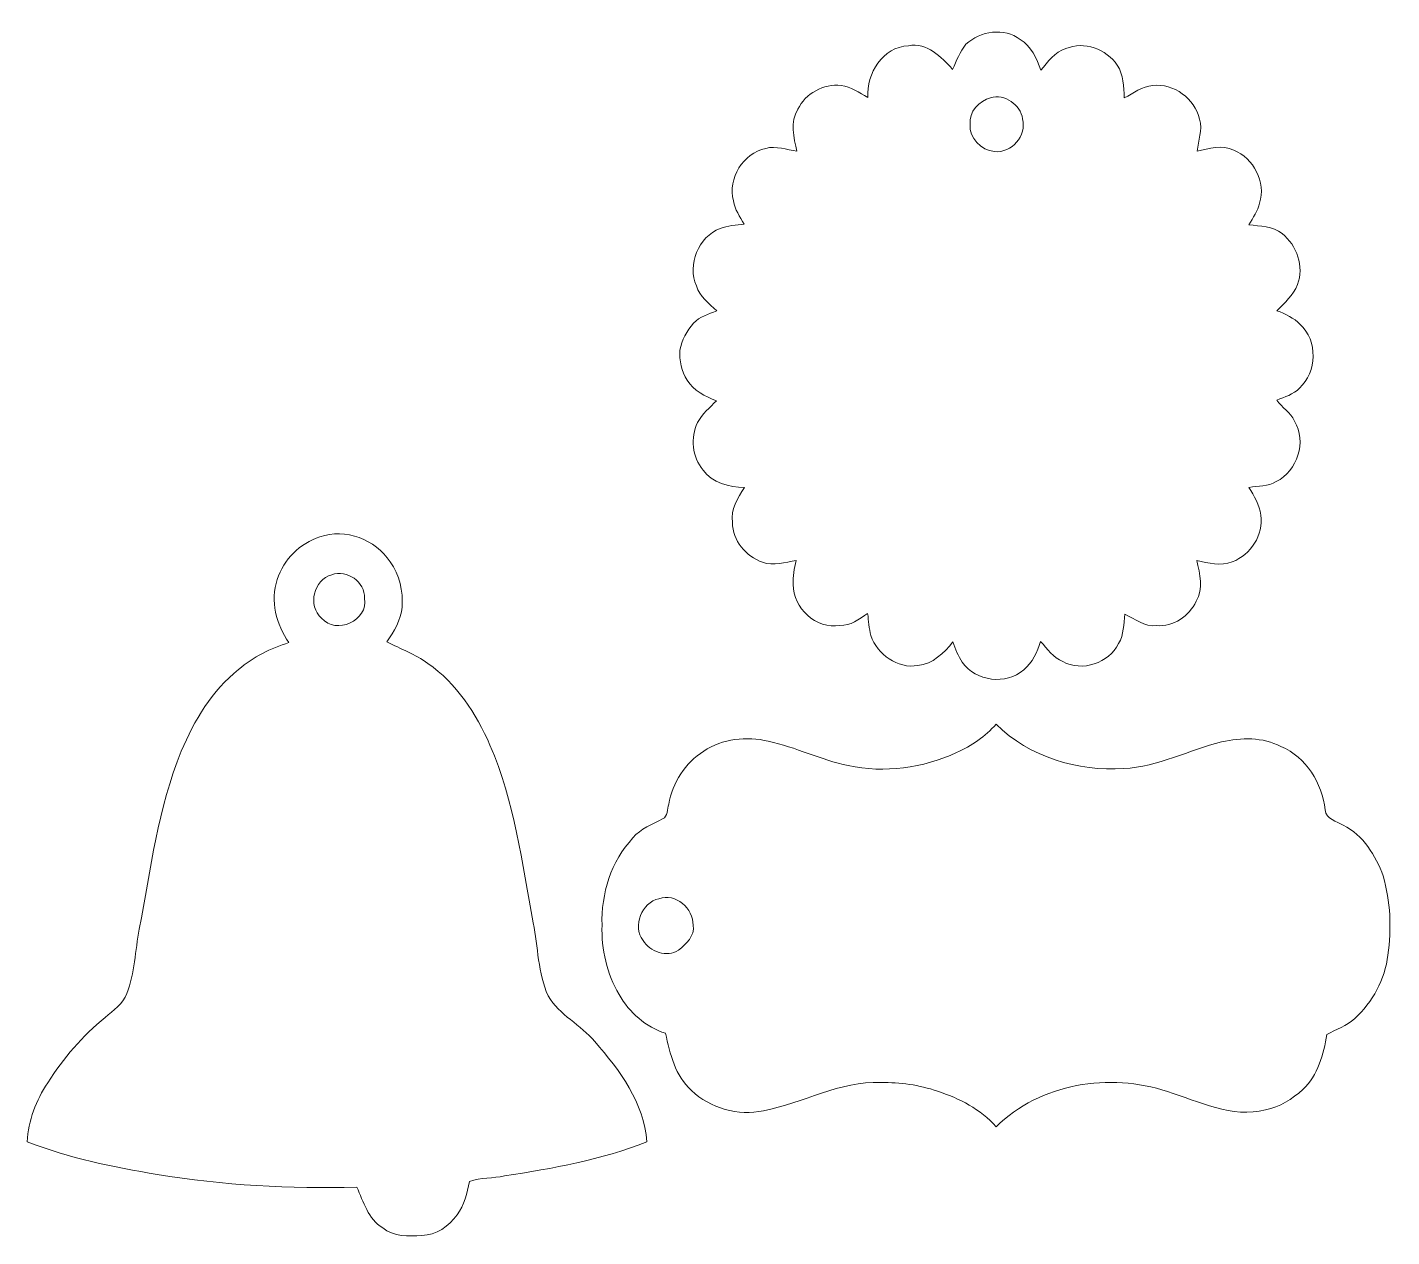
# Model space of a CAD drawing. Header units: centimetres. Extents: x -15.9 to 15.9, y -14 to 14.1.
import ezdxf

# ---------------------------------------------------------------- set-up
doc = ezdxf.new("R2010")
doc.units = ezdxf.units.CM
doc.header["$MEASUREMENT"] = 0
doc.layers.add('Layer 1', color=7, linetype='Continuous')

msp = doc.modelspace()

# ---------------------------------------------------------------- linework, layer by layer
at = {"layer": 'Layer 1', "color": 252, "lineweight": 9}
for points, knots in [([(5.99235, 13.74066), (6.32467, 14.05146), (6.88276, 14.13613), (7.25741, 13.85214), (7.25741, 13.85214), (7.51635, 13.69903), (7.63524, 13.40447), (7.73578, 13.1353), (7.73578, 13.1353), (7.90158, 13.33179), (8.05892, 13.55722), (8.31645, 13.63836), (8.31645, 13.63836), (8.74649, 13.82321), (9.25943, 13.62636), (9.51766, 13.25383), (9.51766, 13.25383), (9.66195, 13.0277), (9.66441, 12.75218), (9.68029, 12.49289), (9.68029, 12.49289), (9.89548, 12.59907), (10.09233, 12.75853), (10.34069, 12.77828), (10.34069, 12.77828), (10.83352, 12.8432), (11.32282, 12.4696), (11.43254, 11.99371), (11.43254, 11.99371), (11.50591, 11.739), (11.40396, 11.497), (11.37503, 11.24935), (11.37503, 11.24935), (11.65161, 11.31108), (11.95782, 11.40421), (12.2277, 11.27333), (12.2277, 11.27333), (12.68843, 11.08001), (12.98829, 10.52968), (12.82918, 10.04143), (12.82918, 10.04143), (12.79179, 9.8527), (12.67643, 9.69677), (12.58224, 9.53414), (12.58224, 9.53414), (12.84153, 9.4971), (13.13963, 9.50486), (13.35482, 9.33094), (13.35482, 9.33094), (13.69737, 9.05754), (13.8787, 8.55941), (13.71042, 8.14067), (13.71042, 8.14067), (13.6187, 7.89161), (13.41021, 7.72157), (13.23558, 7.53248), (13.23558, 7.53248), (13.43138, 7.45593), (13.62752, 7.36526), (13.7771, 7.21286), (13.7771, 7.21286), (14.18738, 6.83363), (14.17045, 6.10126), (13.75875, 5.72731), (13.75875, 5.72731), (13.61553, 5.58162), (13.41585, 5.51988), (13.22923, 5.45144), (13.22923, 5.45144), (13.35518, 5.27752), (13.54956, 5.16181), (13.64163, 4.96108), (13.64163, 4.96108), (13.93267, 4.48448), (13.71148, 3.79727), (13.21865, 3.55103), (13.21865, 3.55103), (13.02886, 3.43391), (12.79496, 3.45366), (12.58365, 3.41627), (12.58365, 3.41627), (12.70007, 3.21201), (12.83095, 3.00916), (12.8634, 2.77033), (12.8634, 2.77033), (12.9195, 2.31172), (12.62845, 1.84112), (12.1956, 1.68166), (12.1956, 1.68166), (11.92396, 1.5723), (11.6375, 1.65238), (11.36551, 1.71023), (11.36551, 1.71023), (11.43783, 1.4012), (11.53625, 1.04983), (11.35069, 0.76232), (11.35069, 0.76232), (11.19335, 0.41095), (10.82153, 0.16824), (10.43276, 0.1947), (10.43276, 0.1947), (10.15054, 0.15625), (9.93076, 0.35204), (9.69158, 0.46246), (9.69158, 0.46246), (9.66089, 0.23139), (9.67288, -0.01626), (9.54765, -0.22264), (9.54765, -0.22264), (9.32116, -0.67631), (8.69533, -0.89009), (8.24731, -0.64279), (8.24731, -0.64279), (8.02894, -0.54507), (7.885, -0.34858), (7.73225, -0.1736), (7.73225, -0.1736), (7.65182, -0.41878), (7.54175, -0.66537), (7.33785, -0.834), (7.33785, -0.834), (6.93003, -1.19701), (6.21707, -1.10458), (5.90698, -0.65796), (5.90698, -0.65796), (5.80891, -0.51191), (5.74258, -0.34928), (5.68543, -0.18383), (5.68543, -0.18383), (5.48082, -0.44065), (5.218, -0.70277), (4.87228, -0.73346), (4.87228, -0.73346), (4.39638, -0.81812), (3.92895, -0.47734), (3.77761, -0.03637), (3.77761, -0.03637), (3.73246, 0.1312), (3.72787, 0.30653), (3.70318, 0.47692), (3.70318, 0.47692), (3.50315, 0.35416), (3.30983, 0.18306), (3.0583, 0.19999), (3.0583, 0.19999), (2.50761, 0.10792), (1.95869, 0.60286), (1.97068, 1.15214), (1.97068, 1.15214), (1.95022, 1.3437), (1.99785, 1.52961), (2.04018, 1.71376), (2.04018, 1.71376), (1.78265, 1.66543), (1.51066, 1.58147), (1.25419, 1.67072), (1.25419, 1.67072), (0.87002, 1.80795), (0.54934, 2.17696), (0.55569, 2.59853), (0.55569, 2.59853), (0.49537, 2.90474), (0.68551, 3.16403), (0.83192, 3.41203), (0.83192, 3.41203), (0.48196, 3.42332), (0.08332, 3.51646), (-0.12834, 3.82055), (-0.12834, 3.82055), (-0.38023, 4.12182), (-0.43455, 4.5755), (-0.2564, 4.92651), (-0.2564, 4.92651), (-0.15762, 5.13288), (0.02935, 5.27188), (0.1821, 5.43557), (0.1821, 5.43557), (-0.08037, 5.53364), (-0.34989, 5.66946), (-0.50017, 5.9164), (-0.50017, 5.9164), (-0.63775, 6.11925), (-0.68326, 6.3729), (-0.67092, 6.61385), (-0.67092, 6.61385), (-0.62929, 6.84809), (-0.50123, 7.06152), (-0.34989, 7.24108), (-0.34989, 7.24108), (-0.20772, 7.39384), (-0.00099, 7.45205), (0.18704, 7.52683), (0.18704, 7.52683), (0.01241, 7.70499), (-0.20948, 7.85703), (-0.2818, 8.10998), (-0.2818, 8.10998), (-0.50476, 8.60245), (-0.2377, 9.25403), (0.26677, 9.44912), (0.26677, 9.44912), (0.44563, 9.51438), (0.6386, 9.52779), (0.82663, 9.54613), (0.82663, 9.54613), (0.7342, 9.72323), (0.60579, 9.89009), (0.5751, 10.09259), (0.5751, 10.09259), (0.44527, 10.61399), (0.80017, 11.20384), (1.32933, 11.31355), (1.32933, 11.31355), (1.57169, 11.38093), (1.81511, 11.28004), (2.05641, 11.24793), (2.05641, 11.24793), (1.9795, 11.56579), (1.89343, 11.9295), (2.07616, 12.22548), (2.07616, 12.22548), (2.25432, 12.5966), (2.67695, 12.82415), (3.0837, 12.78322), (3.0837, 12.78322), (3.31653, 12.75253), (3.50668, 12.61248), (3.706, 12.50065), (3.706, 12.50065), (3.67425, 13.0591), (4.05313, 13.6761), (4.6518, 13.70574), (4.6518, 13.70574), (5.09594, 13.7837), (5.41027, 13.44645), (5.6805, 13.15576), (5.6805, 13.15576), (5.77045, 13.3579), (5.85441, 13.56533), (5.99235, 13.74066), (5.99235, 13.74066), (5.99235, 13.74066), (5.99235, 13.74066), (5.99235, 13.74066)], [0, 0, 0, 0, 0.01612903, 0.01612903, 0.01612903, 0.01612903, 0.03225806, 0.03225806, 0.03225806, 0.03225806, 0.0483871, 0.0483871, 0.0483871, 0.0483871, 0.06451613, 0.06451613, 0.06451613, 0.06451613, 0.08064516, 0.08064516, 0.08064516, 0.08064516, 0.09677419, 0.09677419, 0.09677419, 0.09677419, 0.11290323, 0.11290323, 0.11290323, 0.11290323, 0.12903226, 0.12903226, 0.12903226, 0.12903226, 0.14516129, 0.14516129, 0.14516129, 0.14516129, 0.16129032, 0.16129032, 0.16129032, 0.16129032, 0.17741935, 0.17741935, 0.17741935, 0.17741935, 0.19354839, 0.19354839, 0.19354839, 0.19354839, 0.20967742, 0.20967742, 0.20967742, 0.20967742, 0.22580645, 0.22580645, 0.22580645, 0.22580645, 0.24193548, 0.24193548, 0.24193548, 0.24193548, 0.25806452, 0.25806452, 0.25806452, 0.25806452, 0.27419355, 0.27419355, 0.27419355, 0.27419355, 0.29032258, 0.29032258, 0.29032258, 0.29032258, 0.30645161, 0.30645161, 0.30645161, 0.30645161, 0.32258065, 0.32258065, 0.32258065, 0.32258065, 0.33870968, 0.33870968, 0.33870968, 0.33870968, 0.35483871, 0.35483871, 0.35483871, 0.35483871, 0.37096774, 0.37096774, 0.37096774, 0.37096774, 0.38709677, 0.38709677, 0.38709677, 0.38709677, 0.40322581, 0.40322581, 0.40322581, 0.40322581, 0.41935484, 0.41935484, 0.41935484, 0.41935484, 0.43548387, 0.43548387, 0.43548387, 0.43548387, 0.4516129, 0.4516129, 0.4516129, 0.4516129, 0.46774194, 0.46774194, 0.46774194, 0.46774194, 0.48387097, 0.48387097, 0.48387097, 0.48387097, 0.5, 0.5, 0.5, 0.5, 0.51612903, 0.51612903, 0.51612903, 0.51612903, 0.53225806, 0.53225806, 0.53225806, 0.53225806, 0.5483871, 0.5483871, 0.5483871, 0.5483871, 0.56451613, 0.56451613, 0.56451613, 0.56451613, 0.58064516, 0.58064516, 0.58064516, 0.58064516, 0.59677419, 0.59677419, 0.59677419, 0.59677419, 0.61290323, 0.61290323, 0.61290323, 0.61290323, 0.62903226, 0.62903226, 0.62903226, 0.62903226, 0.64516129, 0.64516129, 0.64516129, 0.64516129, 0.66129032, 0.66129032, 0.66129032, 0.66129032, 0.67741935, 0.67741935, 0.67741935, 0.67741935, 0.69354839, 0.69354839, 0.69354839, 0.69354839, 0.70967742, 0.70967742, 0.70967742, 0.70967742, 0.72580645, 0.72580645, 0.72580645, 0.72580645, 0.74193548, 0.74193548, 0.74193548, 0.74193548, 0.75806452, 0.75806452, 0.75806452, 0.75806452, 0.77419355, 0.77419355, 0.77419355, 0.77419355, 0.79032258, 0.79032258, 0.79032258, 0.79032258, 0.80645161, 0.80645161, 0.80645161, 0.80645161, 0.82258065, 0.82258065, 0.82258065, 0.82258065, 0.83870968, 0.83870968, 0.83870968, 0.83870968, 0.85483871, 0.85483871, 0.85483871, 0.85483871, 0.87096774, 0.87096774, 0.87096774, 0.87096774, 0.88709677, 0.88709677, 0.88709677, 0.88709677, 0.90322581, 0.90322581, 0.90322581, 0.90322581, 0.91935484, 0.91935484, 0.91935484, 0.91935484, 0.93548387, 0.93548387, 0.93548387, 0.93548387, 0.9516129, 0.9516129, 0.9516129, 0.9516129, 0.96774194, 0.96774194, 0.96774194, 0.96774194, 1, 1, 1, 1]), ([(6.56703, 12.49465), (6.30668, 12.41739), (6.05162, 12.16692), (6.08866, 11.87553), (6.08866, 11.87553), (6.05691, 11.55626), (6.35183, 11.27086), (6.65769, 11.24017), (6.65769, 11.24017), (7.05774, 11.19819), (7.41299, 11.61412), (7.31033, 12.00147), (7.31033, 12.00147), (7.26306, 12.33308), (6.89476, 12.59096), (6.56703, 12.49465)], [0, 0, 0, 0, 0.2, 0.2, 0.2, 0.2, 0.4, 0.4, 0.4, 0.4, 0.6, 0.6, 0.6, 0.6, 1, 1, 1, 1]), ([(-9.05397, 2.26163), (-8.45884, 2.47153), (-7.75399, 2.20589), (-7.41814, 1.6806), (-7.41814, 1.6806), (-7.18813, 1.38286), (-7.11722, 0.99163), (-7.13769, 0.62333), (-7.13769, 0.62333), (-7.17332, 0.32523), (-7.32289, 0.05818), (-7.49117, -0.18454), (-7.49117, -0.18454), (-7.17437, -0.35246), (-6.82795, -0.4657), (-6.54079, -0.68689), (-6.54079, -0.68689), (-5.87086, -1.14797), (-5.4119, -1.85247), (-5.09228, -2.58907), (-5.09228, -2.58907), (-4.52748, -3.90352), (-4.34227, -5.33368), (-4.08404, -6.72962), (-4.08404, -6.72962), (-3.97186, -7.29759), (-3.9775, -7.89661), (-3.73867, -8.43354), (-3.73867, -8.43354), (-3.47127, -8.87733), (-2.97844, -9.10628), (-2.65, -9.49752), (-2.65, -9.49752), (-2.07039, -10.15968), (-1.49994, -10.92097), (-1.44103, -11.83361), (-1.44103, -11.83361), (-2.50077, -12.24953), (-3.63072, -12.45344), (-4.75185, -12.6263), (-4.75185, -12.6263), (-5.02031, -12.6831), (-5.30889, -12.66123), (-5.56818, -12.75683), (-5.56818, -12.75683), (-5.63062, -13.02529), (-5.68742, -13.30681), (-5.8571, -13.53294), (-5.8571, -13.53294), (-6.04478, -13.79752), (-6.34323, -14.00919), (-6.67802, -14.01378), (-6.67802, -14.01378), (-6.98917, -14.03812), (-7.33489, -14.04306), (-7.5903, -13.83457), (-7.5903, -13.83457), (-7.9339, -13.63137), (-8.03833, -13.22743), (-8.1939, -12.88912), (-8.1939, -12.88912), (-9.74754, -12.92863), (-11.30505, -12.84361), (-12.83963, -12.59455), (-12.83963, -12.59455), (-13.86586, -12.41957), (-14.89562, -12.2132), (-15.86752, -11.83114), (-15.86752, -11.83114), (-15.8453, -11.33866), (-15.66044, -10.86347), (-15.39022, -10.45531), (-15.39022, -10.45531), (-15.02615, -9.88487), (-14.58235, -9.35923), (-14.05248, -8.93589), (-14.05248, -8.93589), (-13.86339, -8.77503), (-13.64397, -8.6191), (-13.55013, -8.37886), (-13.55013, -8.37886), (-13.36351, -7.89837), (-13.35469, -7.37732), (-13.25909, -6.87673), (-13.25909, -6.87673), (-12.99732, -5.48326), (-12.81459, -4.05662), (-12.2826, -2.733), (-12.2826, -2.733), (-11.97921, -2.01298), (-11.56469, -1.31589), (-10.94627, -0.82412), (-10.94627, -0.82412), (-10.60937, -0.53061), (-10.19803, -0.33411), (-9.77435, -0.20076), (-9.77435, -0.20076), (-10.06892, 0.21904), (-10.22061, 0.7729), (-10.04493, 1.26961), (-10.04493, 1.26961), (-9.89782, 1.73493), (-9.51894, 2.11381), (-9.05397, 2.26163), (-9.05397, 2.26163), (-9.05397, 2.26163), (-9.05397, 2.26163), (-9.05397, 2.26163)], [0, 0, 0, 0, 0.03571429, 0.03571429, 0.03571429, 0.03571429, 0.07142857, 0.07142857, 0.07142857, 0.07142857, 0.10714286, 0.10714286, 0.10714286, 0.10714286, 0.14285714, 0.14285714, 0.14285714, 0.14285714, 0.17857143, 0.17857143, 0.17857143, 0.17857143, 0.21428571, 0.21428571, 0.21428571, 0.21428571, 0.25, 0.25, 0.25, 0.25, 0.28571429, 0.28571429, 0.28571429, 0.28571429, 0.32142857, 0.32142857, 0.32142857, 0.32142857, 0.35714286, 0.35714286, 0.35714286, 0.35714286, 0.39285714, 0.39285714, 0.39285714, 0.39285714, 0.42857143, 0.42857143, 0.42857143, 0.42857143, 0.46428571, 0.46428571, 0.46428571, 0.46428571, 0.5, 0.5, 0.5, 0.5, 0.53571429, 0.53571429, 0.53571429, 0.53571429, 0.57142857, 0.57142857, 0.57142857, 0.57142857, 0.60714286, 0.60714286, 0.60714286, 0.60714286, 0.64285714, 0.64285714, 0.64285714, 0.64285714, 0.67857143, 0.67857143, 0.67857143, 0.67857143, 0.71428571, 0.71428571, 0.71428571, 0.71428571, 0.75, 0.75, 0.75, 0.75, 0.78571429, 0.78571429, 0.78571429, 0.78571429, 0.82142857, 0.82142857, 0.82142857, 0.82142857, 0.85714286, 0.85714286, 0.85714286, 0.85714286, 0.89285714, 0.89285714, 0.89285714, 0.89285714, 0.92857143, 0.92857143, 0.92857143, 0.92857143, 1, 1, 1, 1]), ([(-8.77881, 1.38215), (-9.20108, 1.26644), (-9.34819, 0.65472), (-9.01199, 0.36862), (-9.01199, 0.36862), (-8.68038, -0.02684), (-7.91415, 0.31006), (-8.01575, 0.83252), (-8.01575, 0.83252), (-7.99423, 1.21246), (-8.42391, 1.51092), (-8.77881, 1.38215)], [0, 0, 0, 0, 0.25, 0.25, 0.25, 0.25, 0.5, 0.5, 0.5, 0.5, 1, 1, 1, 1]), ([(6.69861, -2.10082), (7.4652, -2.87517), (8.60079, -3.2029), (9.67147, -3.13482), (9.67147, -3.13482), (10.46734, -3.0879), (11.18489, -2.70619), (11.94724, -2.51357), (11.94724, -2.51357), (12.40232, -2.40739), (12.90327, -2.40174), (13.32766, -2.62011), (13.32766, -2.62011), (13.92138, -2.87059), (14.28298, -3.47842), (14.36024, -4.10037), (14.36024, -4.10037), (14.37576, -4.3205), (14.62729, -4.35648), (14.77899, -4.4542), (14.77899, -4.4542), (15.24606, -4.68951), (15.53111, -5.16047), (15.70926, -5.63495), (15.70926, -5.63495), (15.87718, -6.23185), (15.90752, -6.86756), (15.81898, -7.48069), (15.81898, -7.48069), (15.75124, -8.04654), (15.46196, -8.57853), (15.04428, -8.96306), (15.04428, -8.96306), (14.85166, -9.12392), (14.616, -9.22058), (14.3934, -9.33065), (14.3934, -9.33065), (14.32708, -9.79702), (14.18703, -10.27821), (13.83813, -10.61476), (13.83813, -10.61476), (13.59048, -10.83207), (13.30332, -11.02787), (12.97171, -11.0836), (12.97171, -11.0836), (12.18395, -11.29245), (11.41772, -10.8864), (10.68359, -10.66062), (10.68359, -10.66062), (9.34092, -10.20872), (7.71602, -10.46836), (6.69226, -11.48471), (6.69226, -11.48471), (6.33984, -11.06985), (5.83713, -10.82043), (5.32842, -10.65145), (5.32842, -10.65145), (4.90615, -10.50364), (4.45741, -10.44931), (4.01221, -10.45107), (4.01221, -10.45107), (3.0516, -10.4031), (2.2014, -10.93508), (1.27959, -11.10724), (1.27959, -11.10724), (0.68551, -11.23777), (0.03782, -11.05362), (-0.40104, -10.63487), (-0.40104, -10.63487), (-0.77922, -10.29338), (-0.8981, -9.78185), (-1.00323, -9.30419), (-1.00323, -9.30419), (-1.46149, -9.15532), (-1.8499, -8.82089), (-2.08344, -8.40143), (-2.08344, -8.40143), (-2.36848, -7.91601), (-2.50219, -7.34769), (-2.48208, -6.78607), (-2.48208, -6.78607), (-2.50748, -6.05017), (-2.27041, -5.29382), (-1.76241, -4.75089), (-1.76241, -4.75089), (-1.58532, -4.53393), (-1.31227, -4.43621), (-1.07238, -4.30674), (-1.07238, -4.30674), (-0.94538, -4.24818), (-0.96795, -4.07991), (-0.92668, -3.96384), (-0.92668, -3.96384), (-0.8399, -3.46537), (-0.54568, -3.00005), (-0.11388, -2.73088), (-0.11388, -2.73088), (0.32215, -2.43632), (0.88378, -2.38093), (1.38895, -2.49735), (1.38895, -2.49735), (2.02501, -2.63422), (2.61168, -2.9362), (3.25056, -3.06391), (3.25056, -3.06391), (4.09617, -3.24735), (4.99328, -3.12705), (5.77433, -2.76193), (5.77433, -2.76193), (6.125, -2.61024), (6.43826, -2.37952), (6.69861, -2.10082), (6.69861, -2.10082), (6.69861, -2.10082), (6.69861, -2.10082), (6.69861, -2.10082)], [0, 0, 0, 0, 0.03333333, 0.03333333, 0.03333333, 0.03333333, 0.06666667, 0.06666667, 0.06666667, 0.06666667, 0.1, 0.1, 0.1, 0.1, 0.13333333, 0.13333333, 0.13333333, 0.13333333, 0.16666667, 0.16666667, 0.16666667, 0.16666667, 0.2, 0.2, 0.2, 0.2, 0.23333333, 0.23333333, 0.23333333, 0.23333333, 0.26666667, 0.26666667, 0.26666667, 0.26666667, 0.3, 0.3, 0.3, 0.3, 0.33333333, 0.33333333, 0.33333333, 0.33333333, 0.36666667, 0.36666667, 0.36666667, 0.36666667, 0.4, 0.4, 0.4, 0.4, 0.43333333, 0.43333333, 0.43333333, 0.43333333, 0.46666667, 0.46666667, 0.46666667, 0.46666667, 0.5, 0.5, 0.5, 0.5, 0.53333333, 0.53333333, 0.53333333, 0.53333333, 0.56666667, 0.56666667, 0.56666667, 0.56666667, 0.6, 0.6, 0.6, 0.6, 0.63333333, 0.63333333, 0.63333333, 0.63333333, 0.66666667, 0.66666667, 0.66666667, 0.66666667, 0.7, 0.7, 0.7, 0.7, 0.73333333, 0.73333333, 0.73333333, 0.73333333, 0.76666667, 0.76666667, 0.76666667, 0.76666667, 0.8, 0.8, 0.8, 0.8, 0.83333333, 0.83333333, 0.83333333, 0.83333333, 0.86666667, 0.86666667, 0.86666667, 0.86666667, 0.9, 0.9, 0.9, 0.9, 0.93333333, 0.93333333, 0.93333333, 0.93333333, 1, 1, 1, 1]), ([(-1.15881, -6.16729), (-1.55815, -6.25478), (-1.78358, -6.80688), (-1.52746, -7.1399), (-1.52746, -7.1399), (-1.36695, -7.40731), (-0.97325, -7.5396), (-0.69984, -7.3678), (-0.69984, -7.3678), (-0.52451, -7.22951), (-0.31779, -7.03548), (-0.36153, -6.78712), (-0.36153, -6.78712), (-0.35377, -6.3966), (-0.76617, -6.02689), (-1.15881, -6.16729)], [0, 0, 0, 0, 0.2, 0.2, 0.2, 0.2, 0.4, 0.4, 0.4, 0.4, 0.6, 0.6, 0.6, 0.6, 1, 1, 1, 1])]:
    msp.add_open_spline(points, degree=3, knots=knots, dxfattribs=at)

doc.saveas('drawing.dxf')
